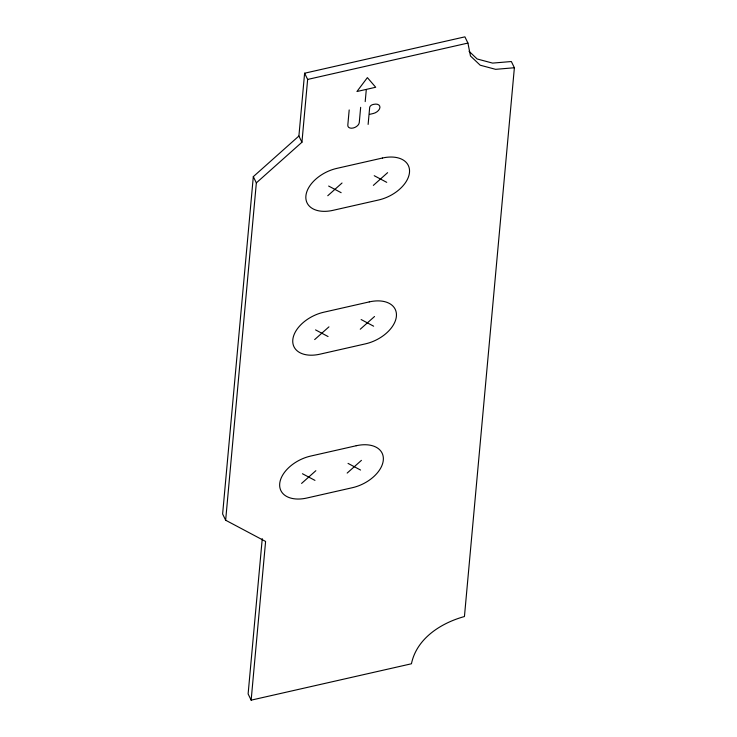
<?xml version="1.0" encoding="UTF-8"?>
<svg xmlns="http://www.w3.org/2000/svg" width="737" height="737" viewBox="0 0 737 737"><rect width="100%" height="100%" fill="white"/><g stroke="black" fill="none" stroke-linecap="round" stroke-linejoin="round"><path stroke-width="1.11" d="M514.38 67.749L495.605 69.333L480.183 65.197L470.464 55.975L467.931 43.068L464.9 36.85L304.611 73.221L298.9 136.023L253.316 176.65L222.62 514.002L225.651 520.23L265.596 541.446L251.151 700.15L411.439 663.779C416.654 638.426 441.012 623.005 464.439 616.537L514.38 67.749L511.349 61.53L492.574 63.106L477.152 58.978L469.054 51.286M225.651 520.23L256.347 182.877L253.316 176.65M262.252 538.655L248.12 693.932L251.151 700.15M256.347 182.877L301.93 142.241L307.642 79.439L304.611 73.221M349.191 109.933L347.809 125.17A6.117 3.805 -26 0 0 353.161 128.017A6.117 3.805 -26 0 0 359.269 122.572L360.66 107.326M365.202 101.605L366.317 89.389L375.704 87.261L367.385 77.625L356.929 91.517L365.653 89.536M368.122 124.415L369.67 107.482A3.317 2.064 -26 0 1 372.977 104.534L373.954 104.313A6.817 4.247 -26 0 1 379.923 107.482A6.817 4.247 -26 0 1 373.106 113.553L369.688 114.327M327.762 195.729L342.032 183.006M373.346 185.383L387.616 172.661M314.671 339.573L328.942 326.85M360.255 329.227L374.525 316.514M301.58 483.426L315.851 470.703M347.164 473.08L361.434 460.358M307.642 79.439L467.931 43.068M374.221 175.701L386.732 182.343M328.638 186.046L341.148 192.689M361.13 319.545L373.641 326.196M315.547 329.89L328.057 336.533M348.039 463.398L360.55 470.04M302.456 473.744L314.966 480.386M298.9 136.023L301.93 142.241M382.383 158.04L336.809 168.386A30.945 19.254 -26 0 0 305.892 195.95A30.945 19.254 -26 0 0 332.986 210.34L378.569 200.003A30.945 19.254 -26 0 0 409.486 172.44A30.945 19.254 -26 0 0 382.383 158.04M369.292 301.894L323.709 312.239A30.945 19.254 -26 0 0 292.801 339.794A30.945 19.254 -26 0 0 319.895 354.193L365.478 343.847A30.945 19.254 -26 0 0 396.395 316.293A30.945 19.254 -26 0 0 369.292 301.894M356.201 445.747L310.618 456.083A30.945 19.254 -26 0 0 279.71 483.647A30.945 19.254 -26 0 0 306.804 498.037L352.387 487.701A30.945 19.254 -26 0 0 383.304 460.137A30.945 19.254 -26 0 0 356.201 445.747"/></g></svg>
